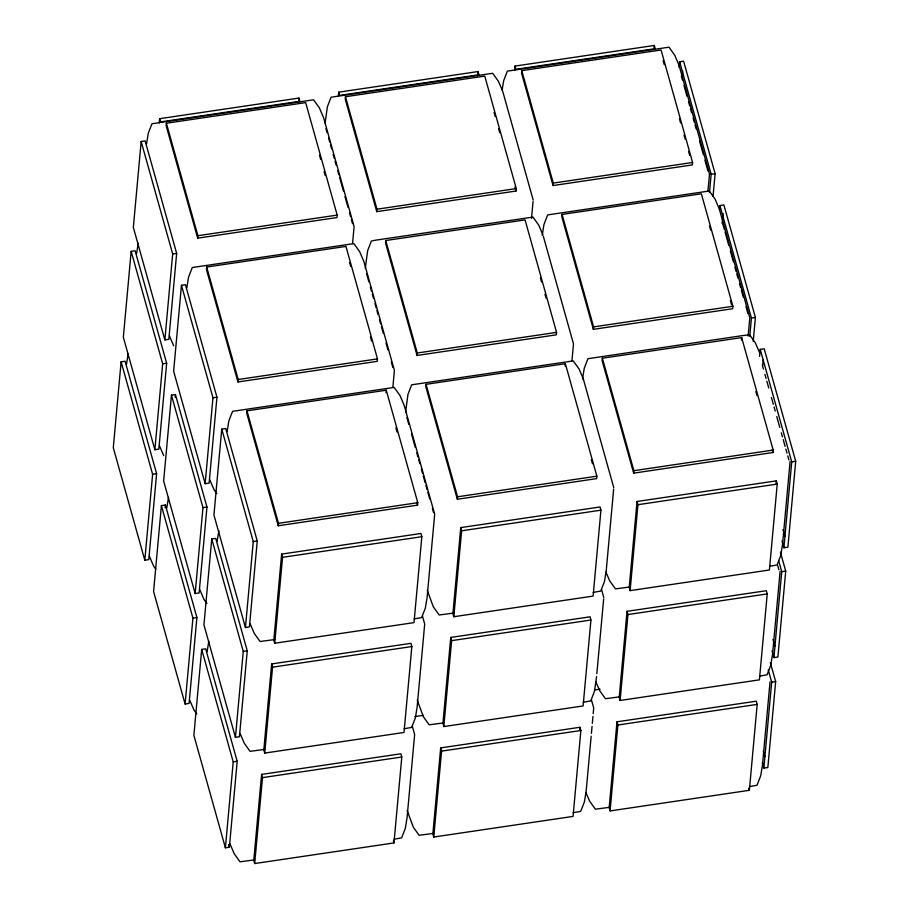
<?xml version="1.0" encoding="UTF-8"?>
<svg xmlns="http://www.w3.org/2000/svg" width="909" height="909" viewBox="0 0 909 909"><rect width="100%" height="100%" fill="white"/><g stroke="black" fill="none" stroke-linecap="round" stroke-linejoin="round"><path stroke-width="1.36" d="M121.113 361.816L113.295 447.739L144.804 560.205L148.781 559.614L156.609 473.691L125.09 361.225L121.113 361.816L152.621 474.282L144.804 560.205M131.169 251.35L123.34 337.273L154.86 449.739L158.836 449.148L166.654 363.225L135.146 250.759L131.169 251.35L162.677 363.816L154.86 449.739M141.156 141.509L133.339 227.42L164.859 339.898L168.835 339.307L176.653 253.384L145.145 140.918L141.156 141.509L172.676 253.975L164.859 339.898M159.257 122.92L159.632 118.693L298.925 98.07L299.834 101.285L160.541 121.908L159.632 118.693M166.381 123.238L166.154 125.692L197.673 238.169L336.966 217.546L337.182 215.092L305.674 102.615L166.381 123.238L197.889 235.715L197.673 238.169M161.404 505.62L153.587 591.532L185.095 704.009L189.083 703.418L196.901 617.495L165.381 505.029L161.404 505.62L192.924 618.086L185.095 704.009M171.46 395.142L163.643 481.066L195.151 593.532L199.128 592.952L206.957 507.029L175.437 394.563L171.46 395.142L202.968 507.62L195.151 593.532M181.459 285.301L173.63 371.224L205.15 483.69L209.127 483.111L216.944 397.188L185.436 284.722L181.459 285.301L212.967 397.778L205.15 483.69M165.131 507.847L165.381 505.029M175.176 397.369L175.437 394.563M206.673 267.041L206.445 269.496L237.965 381.962L377.258 361.339L377.485 358.885L345.965 246.419L206.673 267.041L238.192 379.507L237.965 381.962M201.696 649.412L193.878 735.336L225.398 847.802L229.375 847.211L237.192 761.299L205.673 648.821L201.696 649.412L233.215 761.89L225.398 847.802M211.752 538.946L203.934 624.869L235.442 737.335L239.431 736.745L247.248 650.821L215.728 538.355L211.752 538.946L243.271 651.412L235.442 737.335M221.751 429.105L213.933 515.028L245.441 627.494L249.418 626.903L257.247 540.98L225.727 428.514L221.751 429.105L253.259 541.571L245.441 627.494M246.964 410.845L246.748 413.3L278.256 525.766L417.549 505.143L417.776 502.688L386.257 390.222L246.964 410.845L278.484 523.311L278.256 525.766M298.55 102.297L298.925 98.07M261.599 774.411L253.77 860.334L254.679 863.55L393.972 842.927L401.789 757.004L400.892 753.788L261.599 774.411L262.496 777.627L254.679 863.55M271.643 663.945L263.826 749.868L264.724 753.084L404.016 732.461L411.845 646.538L410.936 643.322L271.643 663.945L272.552 667.161L264.724 753.084M281.642 554.104L273.825 640.027L274.723 643.242L414.015 622.62L421.833 536.696L420.935 533.481L281.642 554.104L282.54 557.319L274.723 643.242M325.115 123.056L327.388 106.728L331.081 97.218L492.678 73.288L498.473 81.39L502.688 91.207L533.197 200.082M338.341 96.399L338.727 92.173L478.02 71.55L478.918 74.765L339.625 95.388L338.727 92.173M345.465 96.729L345.25 99.183L376.758 211.649L516.051 191.026L516.278 188.572L484.758 76.106L345.465 96.729L376.985 209.195L376.758 211.649M352.556 243.51L354.101 226.602L323.593 117.715L319.389 107.91L313.594 99.808L151.985 123.738L148.292 133.237L146.531 143.929M365.282 268.269L367.679 250.52L371.372 241.021L376.133 240.09L532.981 217.092L538.776 225.193L542.98 234.999M385.768 240.521L385.541 242.976L417.061 355.453L556.353 334.83L556.569 332.376L525.061 219.898L385.768 240.521L417.276 352.999L417.061 355.453M386.041 392.677L386.257 390.222M392.858 387.314L394.392 370.395L363.884 261.519L359.68 251.713L353.885 243.601L192.276 267.53L188.583 277.04L186.834 287.733M405.573 412.072L407.971 394.324L411.663 384.814L573.272 360.896L579.067 368.997L583.271 378.803L613.78 487.678M426.06 384.325L425.832 386.779L457.352 499.246L596.645 478.623L596.861 476.168L565.353 363.702L426.06 384.325L457.568 496.791L457.352 499.246M477.634 75.777L478.02 71.55M440.683 747.902L432.866 833.826L433.763 837.03L573.056 816.407L580.874 730.495L579.976 727.28L440.683 747.902L441.581 751.118L433.763 837.03M450.739 637.436L442.922 723.348L443.819 726.564L583.112 705.941L590.93 620.029L590.032 616.813L450.739 637.436L451.637 640.64L443.819 726.564M460.738 527.595L452.921 613.507L453.818 616.722L593.111 596.099L600.929 510.176L600.031 506.972L460.738 527.595L461.636 530.799L453.818 616.722M514.653 70.3L515.028 66.073L654.321 45.45L655.23 48.666L515.937 69.289L515.028 66.073M521.777 70.629L521.55 73.084L553.07 185.55L692.363 164.927L692.578 162.472L661.07 50.006L521.777 70.629L553.286 183.095L553.07 185.55M531.526 218.41L533.06 201.491M562.069 214.422L561.842 216.876L593.361 329.342L732.654 308.73L732.881 306.265L701.362 193.799L562.069 214.422L593.588 326.888L593.361 329.342M565.125 366.157L565.353 363.702M571.943 360.805L573.488 343.886L543.355 236.363M602.36 358.226L602.144 360.68L633.653 473.146L772.945 452.523L773.173 450.069L741.653 337.603L602.36 358.226L633.88 470.692L633.653 473.146M579.726 730.097L579.976 727.28M591.168 736.188L586.157 791.171L584.407 801.863L580.715 811.373L573.159 812.714M591.418 733.37L592.066 726.314M592.316 723.496L592.963 716.451M593.213 713.633L593.725 707.997L591.441 699.828M596.599 676.466L594.452 691.397L590.759 700.896L583.214 702.248M596.849 673.649L603.656 598.929M613.655 489.087L606.212 570.863L604.451 581.555L600.758 591.055L593.213 592.407M654.071 48.268L654.321 45.45M616.995 721.803L609.166 807.715L610.075 810.93L749.368 790.307L757.186 704.395L756.288 701.18L616.995 721.803L617.893 725.007L610.075 810.93M627.04 611.325L619.222 697.248L620.12 700.464L759.413 679.841L767.241 593.918L766.332 590.702L627.04 611.325L627.949 614.541L620.12 700.464M637.039 501.484L629.221 587.407L630.119 590.623L769.412 570L777.229 484.077L776.331 480.861L637.039 501.484L637.936 504.7L630.119 590.623M679.114 67.414L679.625 61.789L683.602 61.198L715.122 173.664L713.065 196.196M682.193 76.686L682.704 71.05M707.952 190.901L709.497 173.983L678.989 65.107L674.785 55.29L668.99 47.188L507.381 71.118L503.688 80.617L502.154 89.98M709.474 192.56L711.145 174.255L679.625 61.789M719.542 209.809L719.917 205.582L723.905 204.991L755.413 317.468L753.231 341.409M722.235 223.307L723.132 213.445M741.437 340.057L741.653 337.603M748.118 336.103L749.789 317.775L719.28 208.9L715.076 199.094L709.281 190.992L547.673 214.91L543.98 224.421L542.23 235.113M749.766 336.364L751.436 318.048L719.917 205.582M759.572 356.43L760.219 349.386L764.196 348.795L795.705 461.261L787.887 547.184L783.91 547.775L782.013 541.003M762.651 365.702L763.174 360.066M776.081 483.679L776.331 480.861M770.037 681.886L762.469 765.071L760.708 775.763L757.015 785.262L749.459 786.615M780.092 571.42L772.514 654.594L770.764 665.297L767.071 674.796L759.515 676.148M790.08 461.579L782.513 544.752L780.763 555.456L777.07 564.955L769.514 566.307M770.343 662.604L775.661 681.58L767.844 767.491L763.855 768.082L771.684 682.159L768.264 669.967M780.399 552.138L785.717 571.102L777.888 657.025L773.911 657.616L781.729 571.693L778.695 560.853M783.91 547.775L791.728 461.852L760.219 349.386M136.543 253.77L138.293 243.078M126.487 364.248L128.237 353.544M166.779 508.04L168.54 497.348M227.125 431.536L228.875 420.833L232.568 411.334L394.176 387.404L399.971 395.506L404.175 405.323L434.684 514.199L427.116 597.372L425.367 608.064L421.674 617.575L414.118 618.915M217.126 541.378L218.887 530.686M207.07 651.844L208.831 641.152M582.521 378.917L584.271 368.225L587.964 358.714L741.971 335.682L749.573 334.785L755.368 342.886L759.572 352.703M197.889 235.715L337.182 215.092M376.985 209.195L516.278 188.572M553.286 183.095L692.578 162.472M172.676 253.975L176.653 253.384M711.145 174.255L715.122 173.664M162.677 363.816L166.654 363.225M238.192 379.507L377.485 358.885M417.276 352.999L556.569 332.376M593.588 326.888L732.881 306.265M212.967 397.778L216.944 397.188M751.436 318.048L755.413 317.468M152.621 474.282L156.609 473.691M202.968 507.62L206.957 507.029M278.484 523.311L417.776 502.688M457.568 496.791L596.861 476.168M633.88 470.692L773.173 450.069M253.259 541.571L257.247 540.98M791.728 461.852L795.705 461.261M282.54 557.319L421.833 536.696M461.636 530.799L600.929 510.176M637.936 504.7L777.229 484.077M192.924 618.086L196.901 617.495M274.643 639.572L260.065 641.504L254.27 633.403L250.066 623.585M453.727 613.052L439.149 614.984L433.354 606.882L427.241 590.271M630.039 586.953L615.461 588.884L609.666 580.783L605.985 572.193M243.271 651.412L247.248 650.821M781.729 571.693L785.717 571.102M272.552 667.161L411.845 646.538M451.637 640.64L590.93 620.029M627.949 614.541L767.241 593.918M414.868 716.599L423.287 715.36M594.543 689.999L600.156 689.17M264.644 749.414L250.066 751.345L244.271 743.244L240.067 733.427M404.119 728.757L411.675 727.416L415.368 717.905L417.117 707.213L424.696 624.04L422.401 615.87M443.728 722.894L429.162 724.825L423.367 716.724L417.254 700.112M620.04 696.794L605.462 698.726L599.667 690.624L595.986 682.034M233.215 761.89L237.192 761.299M771.684 682.159L775.661 681.58M262.496 777.627L401.789 757.004M441.581 751.118L580.874 730.495M617.893 725.007L757.186 704.395M254.588 859.88L240.01 861.812L234.215 853.71L230.011 843.893M394.063 839.234L401.619 837.882L405.312 828.383L407.073 817.68L414.64 734.506L412.345 726.336M433.684 833.36L419.106 835.291L413.311 827.19L407.198 810.578M609.984 807.26L595.406 809.192L589.611 801.09L585.93 792.512M216.876 493.655L213.979 489.599L209.763 479.782M206.877 603.496L203.98 599.44L199.775 589.634M155.803 569.148L153.632 566.114L149.428 556.297M196.821 713.963L193.924 709.906L189.72 700.1M169.472 335.989L173.676 345.795M159.473 445.83L163.688 455.636M681.318 75.958L682.466 80.026M683.988 85.457L687.022 96.32M688.545 101.751L689.692 105.83M690.454 108.546L691.59 112.614M693.112 118.045L694.26 122.124M695.021 124.84L696.158 128.908M699.578 141.134L703.384 154.7M704.907 160.132L707.952 170.994M722.371 222.466L724.28 229.261M725.041 231.977L728.848 245.555M730.359 250.986L733.404 261.849M734.926 267.28L736.074 271.348M736.835 274.063L737.972 278.143M739.494 283.574L740.642 287.642M741.392 290.357L743.301 297.152M745.959 306.651L747.868 313.446M762.287 364.907L763.424 368.986M764.946 374.417L766.094 378.485M766.855 381.201L768.753 387.995M771.423 397.494L773.32 404.289M774.082 407.005L775.218 411.073M776.74 416.504L779.786 427.366M781.308 432.798L782.456 436.877M783.217 439.592L785.115 446.376M785.876 449.091L787.012 453.171M787.773 455.886L788.921 459.954M663.127 60.585L664.263 64.653M679.455 118.852L680.591 122.92M684.011 135.111L685.147 139.179M688.567 151.371L689.704 155.439M709.497 226.068L710.633 230.136M730.37 300.595L731.518 304.663M755.856 391.552L757.004 395.608M772.184 449.819L772.945 452.523M782.956 529.572L784.853 536.344M777.786 565.728L778.922 569.795M772.957 639.413L774.854 646.185M772.014 650.844L773.911 657.616M763.287 751.232L764.799 756.652M762.344 762.662L763.855 768.082M748.766 788.171L749.368 790.307M494.03 112.432L495.166 116.5M498.587 128.692L499.723 132.759M514.914 186.959L516.051 191.026M540.4 277.915L541.537 281.983M544.957 294.175L546.093 298.243M591.327 459.659L592.463 463.726M601.497 589.362L603.781 597.52M325.922 128.567L327.07 132.646M328.592 138.077L329.728 142.145M330.49 144.861L331.626 148.94M333.148 154.371L334.296 158.439M335.057 161.154L336.194 165.233M337.716 170.665L338.864 174.733M339.625 177.448L343.42 191.026M344.943 196.458L347.988 207.32M349.511 212.751L350.658 216.831M351.419 219.546L352.556 223.614M366.6 273.734L368.884 281.881M370.406 287.312L371.542 291.38M372.304 294.096L373.451 298.175M374.962 303.606L376.11 307.674M376.871 310.389L378.008 314.469M379.53 319.888L380.678 323.968M381.439 326.683L383.337 333.467M385.995 342.977L387.904 349.76M391.324 361.987L392.847 367.418M406.891 417.526L408.789 424.321M411.459 433.82L415.265 447.398M416.788 452.83L417.924 456.909M418.685 459.624L419.822 463.692M421.344 469.124L422.492 473.203M423.253 475.918L425.151 482.702M425.912 485.417L427.06 489.497M427.821 492.212L429.718 498.996M432.377 508.506L433.525 512.574M319.502 155.212L320.638 159.28M324.058 171.471L325.195 175.539M349.545 262.428L350.681 266.485M370.418 336.955L371.565 341.011M395.904 427.9L397.051 431.968M416.788 502.427L417.549 505.143M393.37 840.78L393.972 842.927M228.613 844.506L229.375 847.211"/></g></svg>
